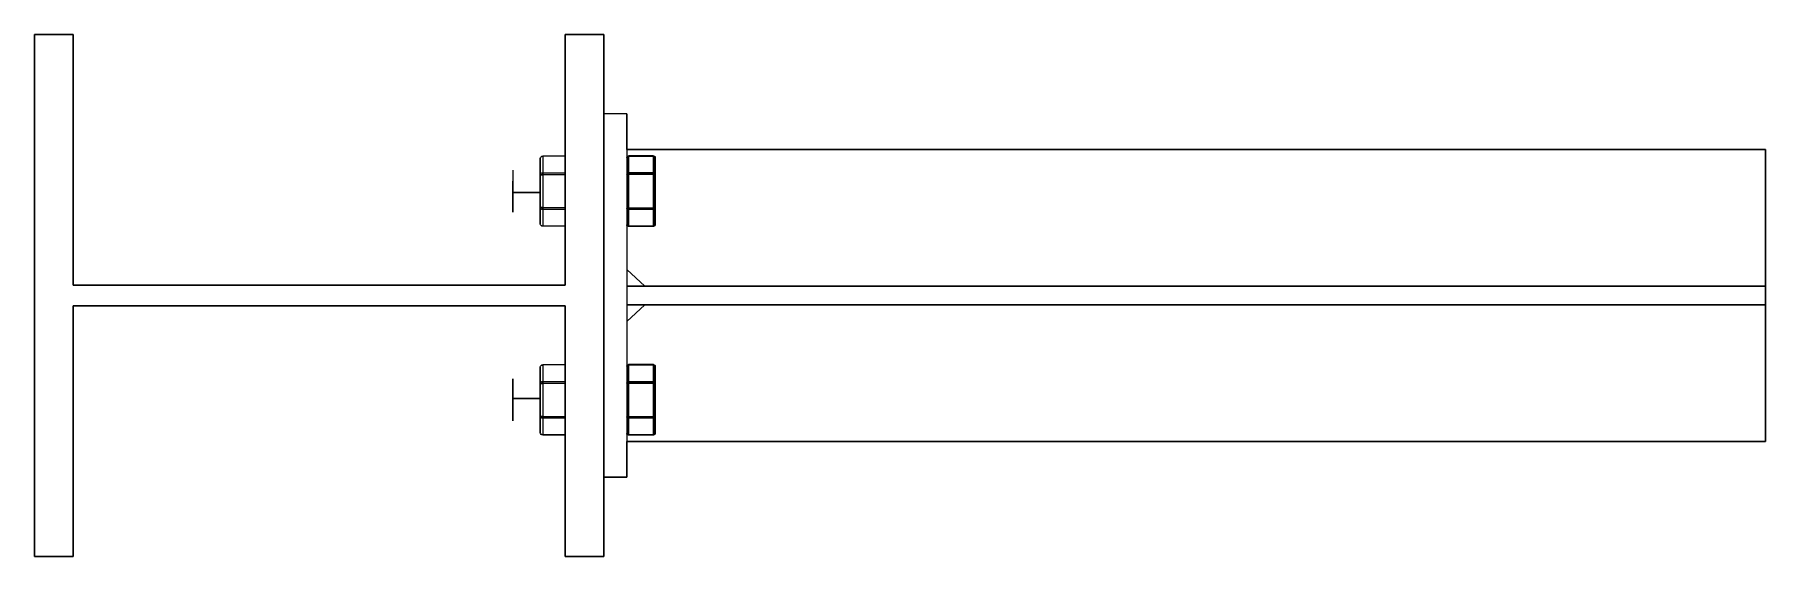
# Model space of a CAD drawing. Header units: inches. Extents: x 32.3 to 57.5, y -4.1 to 3.5.
import ezdxf

# ---------------------------------------------------------------- set-up
doc = ezdxf.new("R2010")
doc.units = ezdxf.units.IN
doc.header["$MEASUREMENT"] = 0

msp = doc.modelspace()

# ---------------------------------------------------------------- linework, layer by layer
at = {"color": 0, "linetype": 'Continuous', "lineweight": 0}
for p, q in [((32.332, 3.46), (32.332, -4.128)), ((32.895, 3.46), (32.332, 3.46)), ((32.332, 3.46), (32.895, 3.46)), ((32.332, -4.128), (32.332, 3.46)), ((32.895, 3.46), (32.895, -0.183)), ((32.895, -0.183), (32.895, 3.46)), ((40.052, 3.46), (40.052, -0.183)), ((40.616, 3.46), (40.052, 3.46)), ((40.052, -0.183), (40.052, 3.46)), ((40.052, 3.46), (40.616, 3.46)), ((40.616, -4.128), (40.616, 3.46)), ((40.616, 3.46), (40.616, -4.128)), ((40.947, 2.306), (40.616, 2.306)), ((40.947, 2.306), (40.616, 2.306)), ((40.947, 2.306), (40.947, 1.79)), ((40.95, 2.306), (40.947, 2.306)), ((40.947, 2.306), (40.95, 2.306)), ((40.947, 1.79), (40.947, 2.306)), ((40.947, 1.79), (40.947, -2.459)), ((40.947, 1.79), (57.515, 1.79)), ((40.947, 1.79), (40.947, -2.459)), ((57.515, 1.79), (40.947, 1.79)), ((57.515, -2.459), (57.515, 1.79)), ((57.515, 1.79), (57.515, -2.459)), ((39.69, 1.423), (39.69, 1.662)), ((39.69, 1.662), (39.69, 1.423)), ((39.725, 1.69), (39.725, 1.694)), ((39.725, 1.694), (39.725, 1.69)), ((40.052, 1.694), (39.725, 1.694)), ((40.052, 1.69), (39.725, 1.69)), ((40.052, 1.69), (39.725, 1.69)), ((39.725, 1.69), (39.725, 1.451)), ((39.725, 1.69), (39.725, 1.451)), ((40.972, 1.696), (40.972, 1.693)), ((40.972, 1.693), (40.972, 1.696)), ((41.337, 1.696), (40.972, 1.696)), ((40.972, 1.693), (40.972, 1.448)), ((40.972, 1.448), (40.972, 1.693)), ((40.972, 1.693), (41.337, 1.693)), ((41.337, 1.693), (40.972, 1.693)), ((41.337, 1.696), (41.337, 1.693)), ((41.337, 1.693), (41.337, 1.696)), ((41.337, 1.693), (41.337, 1.448)), ((41.337, 1.448), (41.337, 1.693)), ((41.361, 1.674), (41.361, 1.428)), ((41.361, 1.428), (41.361, 1.674)), ((39.29, 1.487), (39.29, 1.33)), ((39.29, 1.487), (39.29, 1.33)), ((39.29, 1.487), (39.29, 0.88)), ((39.29, 1.33), (39.29, 0.88)), ((39.29, 0.88), (39.29, 1.33)), ((39.725, 1.423), (39.69, 1.423)), ((39.69, 1.423), (39.725, 1.423)), ((39.69, 0.944), (39.69, 1.423)), ((39.69, 1.423), (39.69, 0.944)), ((39.69, 1.423), (39.69, 1.33)), ((39.725, 1.451), (40.052, 1.451)), ((39.725, 1.423), (39.725, 1.451)), ((39.725, 1.451), (40.052, 1.451)), ((39.725, 1.451), (39.725, 1.423)), ((40.052, 1.423), (39.725, 1.423)), ((39.725, 1.423), (39.725, 0.944)), ((40.052, 1.423), (39.725, 1.423)), ((39.725, 1.423), (39.725, 0.944)), ((40.947, 1.428), (40.972, 1.428)), ((40.972, 1.428), (40.947, 1.428)), ((40.972, 1.448), (40.972, 1.442)), ((41.337, 1.448), (40.972, 1.448)), ((40.972, 1.448), (41.337, 1.448)), ((40.972, 1.428), (40.972, 1.448)), ((40.972, 1.442), (40.972, 1.428)), ((40.972, 1.428), (40.972, 0.938)), ((40.972, 0.938), (40.972, 1.428)), ((40.972, 1.428), (41.337, 1.428)), ((41.337, 1.428), (40.972, 1.428)), ((41.337, 1.448), (41.337, 1.428)), ((41.337, 1.428), (41.337, 1.448)), ((41.337, 1.428), (41.337, 0.938)), ((41.337, 0.938), (41.337, 1.428)), ((41.337, 1.428), (41.361, 1.428)), ((41.361, 1.428), (41.337, 1.428)), ((41.361, 1.428), (41.361, 0.938)), ((41.361, 0.938), (41.361, 1.428)), ((39.29, 1.175), (39.29, 0.88)), ((39.29, 1.165), (39.69, 1.165)), ((39.69, 1.165), (39.29, 1.165)), ((39.69, 1.046), (39.69, 0.944)), ((39.69, 0.944), (39.725, 0.944)), ((39.69, 0.704), (39.69, 0.944)), ((39.725, 0.944), (39.69, 0.944)), ((39.69, 0.944), (39.69, 0.704)), ((39.725, 0.944), (40.052, 0.944)), ((39.725, 0.944), (40.052, 0.944)), ((39.725, 0.916), (39.725, 0.944)), ((39.725, 0.944), (39.725, 0.916)), ((40.052, 0.916), (39.725, 0.916)), ((40.052, 0.916), (39.725, 0.916)), ((39.725, 0.916), (39.725, 0.677)), ((39.725, 0.916), (39.725, 0.677)), ((40.972, 0.938), (40.947, 0.938)), ((40.947, 0.938), (40.972, 0.938)), ((40.972, 0.938), (40.972, 0.932)), ((41.337, 0.938), (40.972, 0.938)), ((40.972, 0.938), (41.337, 0.938)), ((40.972, 0.919), (40.972, 0.938)), ((40.972, 0.932), (40.972, 0.919)), ((40.972, 0.919), (40.972, 0.674)), ((40.972, 0.919), (41.337, 0.919)), ((40.972, 0.674), (40.972, 0.919)), ((41.337, 0.919), (40.972, 0.919)), ((41.337, 0.938), (41.337, 0.919)), ((41.361, 0.938), (41.337, 0.938)), ((41.337, 0.919), (41.337, 0.938)), ((41.337, 0.938), (41.361, 0.938)), ((41.337, 0.919), (41.337, 0.674)), ((41.337, 0.674), (41.337, 0.919)), ((41.361, 0.938), (41.361, 0.693)), ((41.361, 0.693), (41.361, 0.938)), ((39.725, 0.677), (40.052, 0.677)), ((39.725, 0.672), (39.725, 0.677)), ((39.725, 0.677), (40.052, 0.677)), ((39.725, 0.677), (39.725, 0.673)), ((39.725, 0.673), (39.725, 0.672)), ((40.052, 0.672), (39.725, 0.672)), ((41.337, 0.674), (40.972, 0.674)), ((40.972, 0.674), (40.972, 0.671)), ((40.972, 0.674), (41.337, 0.674)), ((40.972, 0.671), (40.972, 0.674)), ((41.337, 0.671), (40.972, 0.671)), ((41.337, 0.674), (41.337, 0.671)), ((41.337, 0.671), (41.337, 0.674)), ((40.947, 0.044), (41.212, -0.199)), ((40.947, 0.044), (41.212, -0.199)), ((40.052, -0.183), (32.895, -0.183)), ((32.895, -0.183), (40.052, -0.183)), ((57.515, -0.199), (40.947, -0.199)), ((40.947, -0.199), (57.515, -0.199)), ((32.895, -4.128), (32.895, -0.486)), ((32.895, -0.486), (40.052, -0.486)), ((40.052, -0.486), (32.895, -0.486)), ((32.895, -0.486), (32.895, -4.128)), ((40.052, -4.128), (40.052, -0.486)), ((40.052, -0.486), (40.052, -4.128)), ((41.212, -0.469), (40.947, -0.712)), ((41.212, -0.469), (40.947, -0.712)), ((40.947, -0.469), (57.515, -0.469)), ((57.515, -0.469), (40.947, -0.469)), ((39.69, -1.613), (39.69, -1.373)), ((39.69, -1.373), (39.69, -1.613)), ((39.725, -1.341), (39.725, -1.342)), ((39.725, -1.345), (39.725, -1.341)), ((40.052, -1.341), (39.725, -1.341)), ((39.725, -1.342), (39.725, -1.345)), ((39.725, -1.345), (39.725, -1.585)), ((40.052, -1.345), (39.725, -1.345)), ((39.725, -1.345), (39.725, -1.585)), ((40.052, -1.345), (39.725, -1.345)), ((40.972, -1.339), (40.972, -1.342)), ((40.972, -1.342), (40.972, -1.339)), ((41.337, -1.339), (40.972, -1.339)), ((40.972, -1.342), (40.972, -1.588)), ((40.972, -1.588), (40.972, -1.342)), ((40.972, -1.342), (41.337, -1.342)), ((41.337, -1.342), (40.972, -1.342)), ((41.337, -1.339), (41.337, -1.342)), ((41.337, -1.342), (41.337, -1.339)), ((41.337, -1.342), (41.337, -1.588)), ((41.337, -1.588), (41.337, -1.342)), ((41.361, -1.362), (41.361, -1.607)), ((41.361, -1.607), (41.361, -1.362)), ((39.29, -1.548), (39.29, -1.998)), ((39.29, -1.998), (39.29, -1.548)), ((39.29, -1.548), (39.29, -1.843)), ((39.29, -1.548), (39.29, -2.156)), ((39.69, -1.613), (39.69, -2.092)), ((39.69, -1.613), (39.725, -1.613)), ((39.69, -2.092), (39.69, -1.613)), ((39.725, -1.613), (39.69, -1.613)), ((39.725, -1.585), (40.052, -1.585)), ((39.725, -1.585), (39.725, -1.6)), ((39.725, -1.585), (40.052, -1.585)), ((39.725, -1.613), (39.725, -1.585)), ((39.725, -1.6), (39.725, -1.613)), ((40.052, -1.613), (39.725, -1.613)), ((39.725, -1.613), (39.725, -2.092)), ((39.725, -1.613), (39.725, -2.092)), ((40.052, -1.613), (39.725, -1.613)), ((40.947, -1.607), (40.972, -1.607)), ((40.972, -1.607), (40.947, -1.607)), ((40.972, -1.588), (40.972, -1.607)), ((41.337, -1.588), (40.972, -1.588)), ((40.972, -1.588), (41.337, -1.588)), ((40.972, -1.607), (40.972, -1.588)), ((40.972, -1.607), (40.972, -2.097)), ((40.972, -2.097), (40.972, -1.607)), ((40.972, -1.607), (41.337, -1.607)), ((41.337, -1.607), (40.972, -1.607)), ((41.337, -1.588), (41.337, -1.607)), ((41.337, -1.591), (41.337, -1.588)), ((41.337, -1.607), (41.337, -1.591)), ((41.337, -1.607), (41.337, -2.097)), ((41.337, -2.097), (41.337, -1.607)), ((41.337, -1.607), (41.361, -1.607)), ((41.361, -1.607), (41.337, -1.607)), ((41.361, -1.607), (41.361, -2.097)), ((41.361, -2.097), (41.361, -1.607)), ((39.69, -1.834), (39.29, -1.834)), ((39.29, -1.834), (39.69, -1.834)), ((39.29, -1.998), (39.29, -1.843)), ((39.29, -1.998), (39.29, -1.843)), ((39.29, -2.156), (39.29, -1.852)), ((39.29, -1.852), (39.29, -2.156)), ((39.29, -2.156), (39.29, -1.998)), ((39.69, -2.092), (39.725, -2.092)), ((39.69, -2.092), (39.69, -2.331)), ((39.69, -2.331), (39.69, -2.092)), ((39.725, -2.092), (39.69, -2.092)), ((39.725, -2.092), (39.725, -2.107)), ((39.725, -2.092), (40.052, -2.092)), ((39.725, -2.092), (40.052, -2.092)), ((39.725, -2.119), (39.725, -2.092)), ((39.725, -2.107), (39.725, -2.119)), ((39.725, -2.119), (39.725, -2.359)), ((40.052, -2.119), (39.725, -2.119)), ((39.725, -2.119), (39.725, -2.359)), ((40.052, -2.119), (39.725, -2.119)), ((40.972, -2.097), (40.947, -2.097)), ((40.947, -2.097), (40.972, -2.097)), ((41.337, -2.097), (40.972, -2.097)), ((40.972, -2.097), (40.972, -2.116)), ((40.972, -2.097), (41.337, -2.097)), ((40.972, -2.116), (40.972, -2.097)), ((40.972, -2.116), (40.972, -2.362)), ((40.972, -2.116), (41.337, -2.116)), ((40.972, -2.362), (40.972, -2.116)), ((41.337, -2.116), (40.972, -2.116)), ((41.361, -2.097), (41.337, -2.097)), ((41.337, -2.097), (41.337, -2.116)), ((41.337, -2.097), (41.361, -2.097)), ((41.337, -2.105), (41.337, -2.097)), ((41.337, -2.116), (41.337, -2.105)), ((41.337, -2.116), (41.337, -2.362)), ((41.337, -2.362), (41.337, -2.116)), ((41.361, -2.097), (41.361, -2.342)), ((41.361, -2.342), (41.361, -2.097)), ((39.725, -2.359), (39.725, -2.363)), ((39.725, -2.359), (40.052, -2.359)), ((39.725, -2.363), (39.725, -2.359)), ((39.725, -2.359), (40.052, -2.359)), ((40.052, -2.363), (39.725, -2.363)), ((40.947, -2.459), (40.947, -2.975)), ((40.947, -2.975), (40.947, -2.459)), ((57.515, -2.459), (40.947, -2.459)), ((40.947, -2.459), (57.515, -2.459)), ((41.337, -2.362), (40.972, -2.362)), ((40.972, -2.362), (40.972, -2.365)), ((40.972, -2.362), (41.337, -2.362)), ((40.972, -2.365), (40.972, -2.362)), ((41.337, -2.365), (40.972, -2.365)), ((41.337, -2.362), (41.337, -2.365)), ((41.337, -2.365), (41.337, -2.362)), ((40.947, -2.975), (40.616, -2.975)), ((40.616, -2.975), (40.947, -2.975)), ((40.95, -2.975), (40.947, -2.975)), ((40.947, -2.975), (40.95, -2.975)), ((32.332, -4.128), (32.895, -4.128)), ((32.895, -4.128), (32.332, -4.128)), ((40.052, -4.128), (40.616, -4.128)), ((40.616, -4.128), (40.052, -4.128))]:
    msp.add_line(p, q, dxfattribs=at)
at = {"color": 0, "linetype": 'Continuous', "lineweight": 0, "extrusion": (0, 0, -1)}
for centre, major_axis, ratio, start_param, end_param in [((40.947, 2.306), (-0.00331, 0), 0.916011, 0, 4.712389), ((40.947, 2.306), (0.00331, 0), 0.916011, 2.569226, 3.141593), ((40.947, 2.306), (0.00331, 0), 0.916011, 1.570796, 3.141593), ((40.947, 2.306), (0.00331, 0), 0.916011, 1.570796, 2.569226), ((39.725, 1.662), (-0.035, 0), 0.916011, 0, 1.570796), ((39.725, 1.662), (0.035, 0), 0.793289, 3.141593, 4.712389), ((39.725, 1.662), (-0.035, 0), 0.793289, 0, 1.570796), ((40.972, 1.674), (0.0244, 0), 0.916011, 3.141593, 4.712389), ((40.972, 1.674), (0.0244, 0), 0.793289, 3.141593, 4.712389), ((40.972, 1.674), (0.0244, 0), 0.793289, 3.141593, 4.712389), ((41.337, 1.674), (0.0244, 0), 0.916011, -1.570796, 0), ((41.337, 1.674), (-0.0244, 0), 0.793289, 1.570796, 3.141593), ((41.337, 1.674), (0.0244, 0), 0.793289, 4.712389, 6.283185), ((39.725, 1.423), (-0.035, 0), 0.793289, 0, 1.570796), ((39.725, 1.423), (-0.035, 0), 0.793289, 0, 1.570796), ((40.972, 1.428), (0.0244, 0), 0.793289, 3.141593, 4.712389), ((40.972, 1.428), (0.0244, 0), 0.793289, 3.141593, 4.712389), ((41.337, 1.428), (0.0244, 0), 0.793289, 4.712389, 6.283185), ((41.337, 1.428), (-0.0244, 0), 0.793289, 1.570796, 3.141593), ((39.725, 0.944), (-0.035, 0), 0.793289, 4.712389, 6.283185), ((39.725, 0.944), (0.035, 0), 0.793289, 1.570796, 3.141593), ((40.972, 0.938), (0.0244, 0), 0.793289, 1.570796, 3.141593), ((40.972, 0.938), (-0.0244, 0), 0.793289, 4.712389, 6.283185), ((41.337, 0.938), (0.0244, 0), 0.793289, 0, 1.570796), ((41.337, 0.938), (-0.0244, 0), 0.793289, 3.141593, 4.712389), ((39.725, 0.704), (0.035, 0), 0.793289, 1.570796, 3.141593), ((39.725, 0.704), (-0.035, 0), 0.793289, 4.712389, 6.283185), ((39.725, 0.704), (-0.035, 0), 0.916011, 4.712389, 6.283185), ((40.972, 0.693), (-0.0244, 0), 0.793289, -1.570796, 0), ((40.972, 0.693), (0.0244, 0), 0.793289, 1.570796, 3.141593), ((40.972, 0.693), (-0.0244, 0), 0.916011, 4.712389, 6.283185), ((41.337, 0.693), (0.0244, 0), 0.793289, 0, 1.570796), ((41.337, 0.693), (0.0244, 0), 0.793289, 0, 1.570796), ((41.337, 0.693), (0.0244, 0), 0.916011, 0, 1.570796), ((39.725, -1.373), (0.035, 0), 0.916011, 3.141593, 4.712389), ((39.725, -1.373), (-0.035, 0), 0.793289, 0, 1.570796), ((39.725, -1.373), (0.035, 0), 0.793289, 3.141593, 4.712389), ((40.972, -1.362), (0.0244, 0), 0.916011, 3.141593, 4.712389), ((40.972, -1.362), (0.0244, 0), 0.793289, 3.141593, 4.712389), ((40.972, -1.362), (0.0244, 0), 0.793289, 3.141593, 4.712389), ((41.337, -1.362), (-0.0244, 0), 0.916011, 1.570796, 3.141593), ((41.337, -1.362), (-0.0244, 0), 0.793289, 1.570796, 3.141593), ((41.337, -1.362), (0.0244, 0), 0.793289, 4.712389, 6.283185), ((39.725, -1.613), (-0.035, 0), 0.793289, 0, 1.570796), ((39.725, -1.613), (-0.035, 0), 0.793289, 0, 1.570796), ((40.972, -1.607), (0.0244, 0), 0.793289, 3.141593, 4.712389), ((40.972, -1.607), (0.0244, 0), 0.793289, 3.141593, 4.712389), ((41.337, -1.607), (0.0244, 0), 0.793289, 4.712389, 6.283185), ((41.337, -1.607), (-0.0244, 0), 0.793289, 1.570796, 3.141593), ((39.725, -2.092), (-0.035, 0), 0.793289, 4.712389, 6.283185), ((39.725, -2.092), (0.035, 0), 0.793289, 1.570796, 3.141593), ((40.972, -2.097), (0.0244, 0), 0.793289, 1.570796, 3.141593), ((40.972, -2.097), (-0.0244, 0), 0.793289, 4.712389, 6.283185), ((41.337, -2.097), (0.0244, 0), 0.793289, 0, 1.570796), ((41.337, -2.097), (-0.0244, 0), 0.793289, 3.141593, 4.712389), ((39.725, -2.331), (0.035, 0), 0.793289, 1.570796, 3.141593), ((39.725, -2.331), (-0.035, 0), 0.793289, 4.712389, 6.283185), ((39.725, -2.331), (-0.035, 0), 0.916011, 4.712389, 6.283185), ((40.972, -2.342), (-0.0244, 0), 0.793289, -1.570796, 0), ((40.972, -2.342), (0.0244, 0), 0.793289, 1.570796, 3.141593), ((40.972, -2.342), (-0.0244, 0), 0.916011, 4.712389, 6.283185), ((41.337, -2.342), (0.0244, 0), 0.793289, 0, 1.570796), ((41.337, -2.342), (0.0244, 0), 0.793289, 0, 1.570796), ((41.337, -2.342), (-0.0244, 0), 0.916011, 3.141593, 4.712389), ((40.947, -2.975), (-0.00331, 0), 0.916011, 1.570796, 6.283185), ((40.947, -2.975), (-0.00331, 0), 0.916011, 0.572367, 1.570796), ((40.947, -2.975), (0.00331, 0), 0.916011, 3.141593, 4.712389), ((40.947, -2.975), (-0.00331, 0), 0.916011, 0, 0.572367)]:
    msp.add_ellipse(centre, major_axis=major_axis, ratio=ratio, start_param=start_param, end_param=end_param, dxfattribs=at)

doc.saveas('drawing.dxf')
